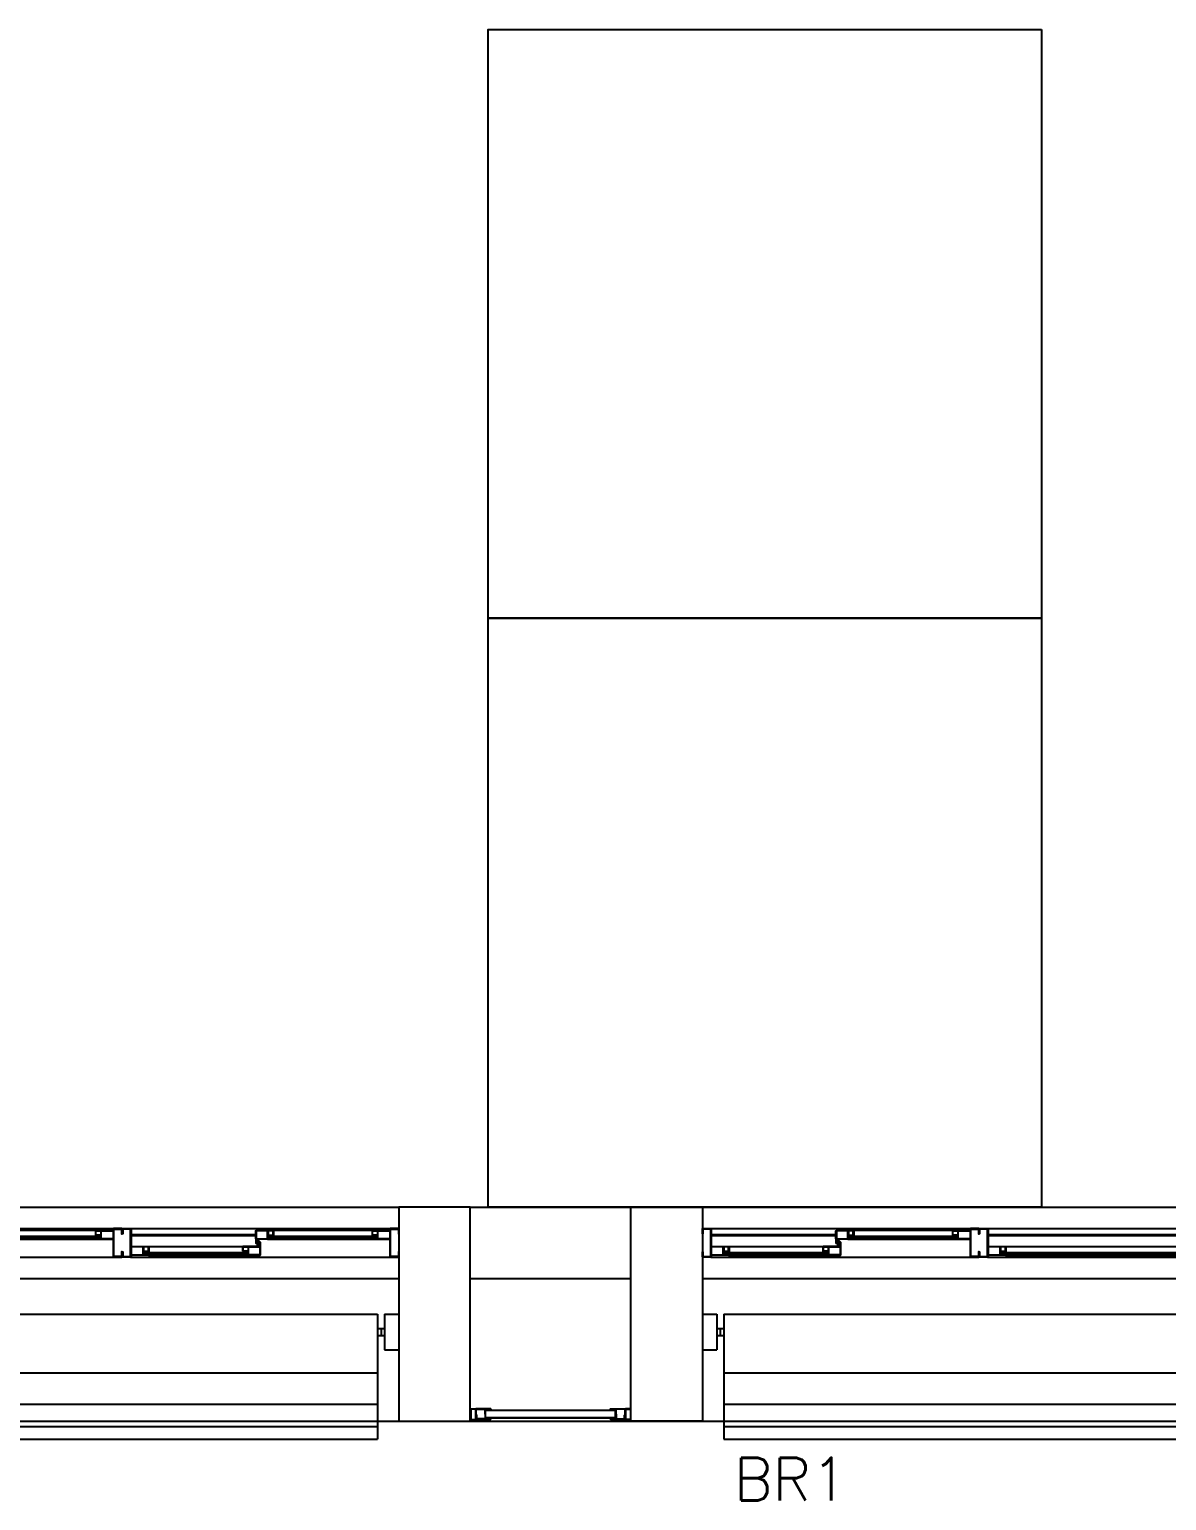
# Model space of a CAD drawing. Header units: millimetres. Extents: x 2128 to 2646, y 1972 to 2207.
# Drawn here: x 2388.777 to 2391.961, y 2126.693 to 2130.815 of the extents above; entities that cross this region are included whole.
import ezdxf

# ---------------------------------------------------------------- set-up
doc = ezdxf.new("R2010")
doc.units = ezdxf.units.MM
for name, color, linetype in [('AR-ALV', 2, 'Continuous'), ('AR-BANCADAS', 1, 'Continuous'), ('AR-BRISES', 1, 'Continuous'), ('AR-ESQ', 1, 'Continuous'), ('AR-ESTC', 3, 'Continuous'), ('AR-PEITORIL', 1, 'Continuous'), ('BC- VISTA', 1, 'Continuous'), ('BR-LINHAS', 1, 'Continuous'), ('BR-MONTANTE', 242, 'Continuous'), ('BR-PAINEL', 1, 'Continuous'), ('BR-SUPORTE', 1, 'Continuous'), ('BR-TEXTO', 2, 'Continuous'), ('DT-ESQ-BAGUETE-C', 1, 'Continuous'), ('DT-ESQ-BAGUETE-V', 1, 'Continuous'), ('DT-ESQ-CHAPA DOBRADA-V', 1, 'Continuous'), ('DT-ESQ-PERFIL CADEIRA-C', 2, 'Continuous'), ('DT-ESQ-PERFIL CADEIRA-V', 2, 'Continuous'), ('DT-ESQ-PERFIL U SIMPLES-C', 2, 'Continuous'), ('DT-ESQ-PERFIL U-C', 2, 'Continuous'), ('DT-ESQ-PERFIL U-V', 1, 'Continuous'), ('DT-ESQ-VENEZIANA-C', 1, 'Continuous'), ('DT-ESQ-VENEZIANA-V', 1, 'Continuous'), ('DT-ESQ-VIDRO-C', 2, 'Continuous'), ('DT-TXTMOD', 1, 'Continuous'), ('ibio', 2, 'Continuous')]:
    doc.layers.add(name, color=color, linetype=linetype)
doc.styles.add('S10', font='simplex.shx', dxfattribs={"height": 0.1})
doc.styles.add('S12', font='simplex.shx', dxfattribs={"width": 1.1, "height": 0.12})

# ---------------------------------------------------------------- blocks, each defined once
blk = doc.blocks.new('EF40-P')
at = {"layer": 'DT-ESQ-BAGUETE-C', "ltscale": 0.1}
for points in [[(4.3015, -0.08), (4.315, -0.08), (4.315, -0.0785), (4.302, -0.0785, -0.414214), (4.3015, -0.078), (4.3015, -0.067, -0.414214), (4.302, -0.0665), (4.315, -0.0665), (4.315, -0.065), (4.3015, -0.065, 0.414214), (4.3, -0.0665), (4.3, -0.0785, 0.414214)], [(4.7975, -0.08), (4.784, -0.08), (4.784, -0.0785), (4.797, -0.0785, 0.414214), (4.7975, -0.078), (4.7975, -0.067, 0.414214), (4.797, -0.0665), (4.784, -0.0665), (4.784, -0.065), (4.7975, -0.065, -0.414214), (4.799, -0.0665), (4.799, -0.0785, -0.414214)], [(5.0765, -0.08), (5.09, -0.08), (5.09, -0.0785), (5.077, -0.0785, -0.414214), (5.0765, -0.078), (5.0765, -0.067, -0.414214), (5.077, -0.0665), (5.09, -0.0665), (5.09, -0.065), (5.0765, -0.065, 0.414214), (5.075, -0.0665), (5.075, -0.0785, 0.414214)], [(4.4485, -0.125), (4.435, -0.125), (4.435, -0.1235), (4.448, -0.1235, 0.414214), (4.4485, -0.123), (4.4485, -0.112, 0.414214), (4.448, -0.1115), (4.435, -0.1115), (4.435, -0.11), (4.4485, -0.11, -0.414214), (4.45, -0.1115), (4.45, -0.1235, -0.414214)], [(4.714, -0.125), (4.7275, -0.125), (4.7275, -0.1235), (4.7145, -0.1235, -0.414214), (4.714, -0.123), (4.714, -0.112, -0.414214), (4.7145, -0.1115), (4.7275, -0.1115), (4.7275, -0.11), (4.714, -0.11, 0.414214), (4.7125, -0.1115), (4.7125, -0.1235, 0.414214)]]:
    blk.add_lwpolyline(points, format="xyb", close=True, dxfattribs=at)
at = {"layer": 'DT-ESQ-BAGUETE-V', "ltscale": 0.1}
for p, q in [((3.81, -0.065), (4.3015, -0.065)), ((4.7975, -0.065), (5.0765, -0.065)), ((4.4485, -0.11), (4.714, -0.11))]:
    blk.add_line(p, q, dxfattribs=at)
at = {"layer": 'DT-ESQ-CHAPA DOBRADA-V', "ltscale": 0.1}
for p, q in [((4.4, -0.077), (4.749, -0.077)), ((4.4, -0.08), (4.749, -0.08))]:
    blk.add_line(p, q, dxfattribs=at)
at = {"layer": 'DT-ESQ-PERFIL CADEIRA-C', "ltscale": 0.1}
for p, q in [((4.35, -0.0885), (4.3015, -0.0885)), ((4.751, -0.0885), (4.7975, -0.0885)), ((5.125, -0.0885), (5.0765, -0.0885)), ((4.4, -0.1335), (4.4485, -0.1335)), ((4.7605, -0.1335), (4.714, -0.1335))]:
    blk.add_line(p, q, dxfattribs=at)
for points in [[(4.3015, -0.09), (4.35, -0.09), (4.35, -0.0885), (4.315, -0.0885, 0.198912), (4.3161, -0.0881, 0.198913), (4.3165, -0.087), (4.3165, -0.067, -0.414214), (4.317, -0.0665), (4.35, -0.0665), (4.35, -0.065), (4.3165, -0.065, 0.414214), (4.315, -0.0665), (4.315, -0.0785), (4.315, -0.08), (4.315, -0.087), (4.3015, -0.087, 1)], [(4.7975, -0.087, -1), (4.7975, -0.09), (4.751, -0.09, -0.414214), (4.749, -0.088), (4.749, -0.067, -0.414214), (4.751, -0.065), (4.7825, -0.065, -0.414214), (4.784, -0.0665), (4.784, -0.087)], [(4.784, -0.0885, -0.198913), (4.7829, -0.0881, -0.198913), (4.7825, -0.087), (4.7825, -0.067, 0.414214), (4.782, -0.0665), (4.751, -0.0665, 0.414214), (4.7505, -0.067), (4.7505, -0.088, 0.414214), (4.751, -0.0885)], [(5.0765, -0.09), (5.125, -0.09), (5.125, -0.0885), (5.09, -0.0885, 0.198912), (5.0911, -0.0881, 0.198913), (5.0915, -0.087), (5.0915, -0.067, -0.414214), (5.092, -0.0665), (5.125, -0.0665), (5.125, -0.065), (5.0915, -0.065, 0.414214), (5.09, -0.0665), (5.09, -0.0785), (5.09, -0.08), (5.09, -0.087), (5.0765, -0.087, 1)], [(4.4485, -0.135), (4.4, -0.135), (4.4, -0.1335), (4.435, -0.1335, -0.198912), (4.4339, -0.1331, -0.198913), (4.4335, -0.132), (4.4335, -0.112, 0.414214), (4.433, -0.1115), (4.4, -0.1115), (4.4, -0.11), (4.4335, -0.11, -0.414214), (4.435, -0.1115), (4.435, -0.1235), (4.435, -0.125), (4.435, -0.132), (4.4485, -0.132, -1)], [(4.714, -0.132, 1), (4.714, -0.135), (4.7605, -0.135, 0.414214), (4.7625, -0.133), (4.7625, -0.112, 0.414214), (4.7605, -0.11), (4.729, -0.11, 0.414214), (4.7275, -0.1115), (4.7275, -0.132)], [(4.7275, -0.1335, 0.198913), (4.7286, -0.1331, 0.198913), (4.729, -0.132), (4.729, -0.112, -0.414214), (4.7295, -0.1115), (4.7605, -0.1115, -0.414214), (4.761, -0.112), (4.761, -0.133, -0.414214), (4.7605, -0.1335)]]:
    blk.add_lwpolyline(points, format="xyb", close=True, dxfattribs=at)
at = {"layer": 'DT-ESQ-PERFIL CADEIRA-V', "ltscale": 0.1}
for p, q in [((3.795, -0.09), (4.3015, -0.09)), ((4.7825, -0.09), (5.0765, -0.09)), ((4.4485, -0.135), (4.714, -0.135))]:
    blk.add_line(p, q, dxfattribs=at)
at = {"layer": 'DT-ESQ-PERFIL U SIMPLES-C', "ltscale": 0.1}
for points in [[(4.751, -0.102), (4.759, -0.102), (4.759, -0.1005), (4.751, -0.1005, -0.414214), (4.7505, -0.1), (4.7505, -0.092, -0.414214), (4.751, -0.0915), (4.759, -0.0915), (4.759, -0.09), (4.751, -0.09, 0.414214), (4.749, -0.092), (4.749, -0.1, 0.414214)], [(4.7605, -0.098), (4.7525, -0.098), (4.7525, -0.0995), (4.7605, -0.0995, -0.414214), (4.761, -0.1), (4.761, -0.108, -0.414214), (4.7605, -0.1085), (4.7525, -0.1085), (4.7525, -0.11), (4.7605, -0.11, 0.414214), (4.7625, -0.108), (4.7625, -0.1, 0.414214)]]:
    blk.add_lwpolyline(points, format="xyb", close=True, dxfattribs=at)
at = {"layer": 'DT-ESQ-PERFIL U-C', "ltscale": 0.1}
for points in [[(4.375, -0.0615, 0.414214), (4.3735, -0.06), (4.3515, -0.06, 0.414214), (4.35, -0.0615), (4.35, -0.1385, 0.414214), (4.3515, -0.14), (4.3735, -0.14, 0.414214), (4.375, -0.1385), (4.375, -0.125), (4.3735, -0.125), (4.3735, -0.138, -0.414214), (4.373, -0.1385), (4.352, -0.1385, -0.414214), (4.3515, -0.138), (4.3515, -0.062, -0.414214), (4.352, -0.0615), (4.373, -0.0615, -0.414214), (4.3735, -0.062), (4.3735, -0.075), (4.375, -0.075)], [(4.375, -0.0615, -0.414214), (4.3765, -0.06), (4.3985, -0.06, -0.414214), (4.4, -0.0615), (4.4, -0.1385, -0.414214), (4.3985, -0.14), (4.3765, -0.14, -0.414214), (4.375, -0.1385), (4.375, -0.125), (4.3765, -0.125), (4.3765, -0.138, 0.414214), (4.377, -0.1385), (4.398, -0.1385, 0.414214), (4.3985, -0.138), (4.3985, -0.062, 0.414214), (4.398, -0.0615), (4.377, -0.0615, 0.414214), (4.3765, -0.062), (4.3765, -0.075), (4.375, -0.075)], [(5.15, -0.0615, 0.414214), (5.1485, -0.06), (5.1265, -0.06, 0.414214), (5.125, -0.0615), (5.125, -0.1385, 0.414214), (5.1265, -0.14), (5.1485, -0.14, 0.414214), (5.15, -0.1385), (5.15, -0.125), (5.1485, -0.125), (5.1485, -0.138, -0.414214), (5.148, -0.1385), (5.127, -0.1385, -0.414214), (5.1265, -0.138), (5.1265, -0.062, -0.414214), (5.127, -0.0615), (5.148, -0.0615, -0.414214), (5.1485, -0.062), (5.1485, -0.075), (5.15, -0.075)]]:
    blk.add_lwpolyline(points, format="xyb", close=True, dxfattribs=at)
at = {"layer": 'DT-ESQ-PERFIL U-V', "ltscale": 0.1}
for p, q in [((3.1985, -0.06), (4.3515, -0.06)), ((4.3985, -0.06), (5.1265, -0.06)), ((3.1985, -0.14), (4.3515, -0.14)), ((4.3985, -0.14), (5.1265, -0.14))]:
    blk.add_line(p, q, dxfattribs=at)
at = {"layer": 'DT-ESQ-VIDRO-C', "ltscale": 0.1}
for points in [[(4.3125, -0.085), (4.3125, -0.082), (3.799, -0.082), (3.799, -0.085)], [(5.0875, -0.085), (5.0875, -0.082), (4.7865, -0.082), (4.7865, -0.085)], [(4.438, -0.13), (4.438, -0.127), (4.7245, -0.127), (4.7245, -0.13)]]:
    blk.add_lwpolyline(points, close=True, dxfattribs=at)
at = {"layer": 'DT-TXTMOD', "ltscale": 0.1, "style": 'S10', "flags": 3}
for tag, p in [('M01', (0.025, -0.28)), ('M02', (0.3253, -0.28)), ('M03', (0.627, -0.28)), ('M04', (0.9288, -0.28)), ('M05', (1.2306, -0.28)), ('M06', (1.5323, -0.28)), ('M07', (1.8341, -0.28)), ('M08', (2.1359, -0.28)), ('M09', (2.4376, -0.28)), ('M10', (2.7394, -0.28)), ('M11', (3.0412, -0.28)), ('M12', (3.3429, -0.28)), ('M13', (3.6447, -0.28)), ('M14', (3.9464, -0.28)), ('M15', (4.2482, -0.28)), ('M16', (4.55, -0.28)), ('M17', (4.8517, -0.28))]:
    blk.add_attdef(tag, p, '', height=0.1, dxfattribs=at)
blk = doc.blocks.new('EF38-P')
at = {"layer": 'DT-ESQ-BAGUETE-C', "ltscale": 0.1}
for points in [[(0.4225, -0.08), (0.409, -0.08), (0.409, -0.0785), (0.422, -0.0785, 0.414214), (0.4225, -0.078), (0.4225, -0.067, 0.414214), (0.422, -0.0665), (0.409, -0.0665), (0.409, -0.065), (0.4225, -0.065, -0.414214), (0.424, -0.0665), (0.424, -0.0785, -0.414214)], [(0.7015, -0.08), (0.715, -0.08), (0.715, -0.0785), (0.702, -0.0785, -0.414214), (0.7015, -0.078), (0.7015, -0.067, -0.414214), (0.702, -0.0665), (0.715, -0.0665), (0.715, -0.065), (0.7015, -0.065, 0.414214), (0.7, -0.0665), (0.7, -0.0785, 0.414214)], [(0.0735, -0.125), (0.06, -0.125), (0.06, -0.1235), (0.073, -0.1235, 0.414214), (0.0735, -0.123), (0.0735, -0.112, 0.414214), (0.073, -0.1115), (0.06, -0.1115), (0.06, -0.11), (0.0735, -0.11, -0.414214), (0.075, -0.1115), (0.075, -0.1235, -0.414214)], [(0.339, -0.125), (0.3525, -0.125), (0.3525, -0.1235), (0.3395, -0.1235, -0.414214), (0.339, -0.123), (0.339, -0.112, -0.414214), (0.3395, -0.1115), (0.3525, -0.1115), (0.3525, -0.11), (0.339, -0.11, 0.414214), (0.3375, -0.1115), (0.3375, -0.1235, 0.414214)], [(0.8485, -0.125), (0.835, -0.125), (0.835, -0.1235), (0.848, -0.1235, 0.414214), (0.8485, -0.123), (0.8485, -0.112, 0.414214), (0.848, -0.1115), (0.835, -0.1115), (0.835, -0.11), (0.8485, -0.11, -0.414214), (0.85, -0.1115), (0.85, -0.1235, -0.414214)]]:
    blk.add_lwpolyline(points, format="xyb", close=True, dxfattribs=at)
at = {"layer": 'DT-ESQ-BAGUETE-V', "ltscale": 0.1}
for p, q in [((0.4225, -0.065), (0.7015, -0.065)), ((0.0735, -0.11), (0.339, -0.11)), ((0.8485, -0.11), (1.3265, -0.11))]:
    blk.add_line(p, q, dxfattribs=at)
at = {"layer": 'DT-ESQ-CHAPA DOBRADA-V', "ltscale": 0.1}
for p, q in [((0.025, -0.077), (0.374, -0.077)), ((0.025, -0.08), (0.374, -0.08)), ((0.8, -0.077), (1.3615, -0.077)), ((0.8, -0.08), (1.3615, -0.08))]:
    blk.add_line(p, q, dxfattribs=at)
at = {"layer": 'DT-ESQ-PERFIL CADEIRA-C', "ltscale": 0.1}
for p, q in [((0.376, -0.0885), (0.4225, -0.0885)), ((0.75, -0.0885), (0.7015, -0.0885)), ((0.025, -0.1335), (0.0735, -0.1335)), ((0.3855, -0.1335), (0.339, -0.1335)), ((0.8, -0.1335), (0.8485, -0.1335))]:
    blk.add_line(p, q, dxfattribs=at)
for points in [[(0.4225, -0.087, -1), (0.4225, -0.09), (0.376, -0.09, -0.414214), (0.374, -0.088), (0.374, -0.067, -0.414214), (0.376, -0.065), (0.4075, -0.065, -0.414214), (0.409, -0.0665), (0.409, -0.087)], [(0.409, -0.0885, -0.198913), (0.4079, -0.0881, -0.198913), (0.4075, -0.087), (0.4075, -0.067, 0.414214), (0.407, -0.0665), (0.376, -0.0665, 0.414214), (0.3755, -0.067), (0.3755, -0.088, 0.414214), (0.376, -0.0885)], [(0.7015, -0.09), (0.75, -0.09), (0.75, -0.0885), (0.715, -0.0885, 0.198912), (0.7161, -0.0881, 0.198913), (0.7165, -0.087), (0.7165, -0.067, -0.414214), (0.717, -0.0665), (0.75, -0.0665), (0.75, -0.065), (0.7165, -0.065, 0.414214), (0.715, -0.0665), (0.715, -0.0785), (0.715, -0.08), (0.715, -0.087), (0.7015, -0.087, 1)], [(0.0735, -0.135), (0.025, -0.135), (0.025, -0.1335), (0.06, -0.1335, -0.198912), (0.0589, -0.1331, -0.198913), (0.0585, -0.132), (0.0585, -0.112, 0.414214), (0.058, -0.1115), (0.025, -0.1115), (0.025, -0.11), (0.0585, -0.11, -0.414214), (0.06, -0.1115), (0.06, -0.1235), (0.06, -0.125), (0.06, -0.132), (0.0735, -0.132, -1)], [(0.339, -0.132, 1), (0.339, -0.135), (0.3855, -0.135, 0.414214), (0.3875, -0.133), (0.3875, -0.112, 0.414214), (0.3855, -0.11), (0.354, -0.11, 0.414214), (0.3525, -0.1115), (0.3525, -0.132)], [(0.3525, -0.1335, 0.198913), (0.3536, -0.1331, 0.198913), (0.354, -0.132), (0.354, -0.112, -0.414214), (0.3545, -0.1115), (0.3855, -0.1115, -0.414214), (0.386, -0.112), (0.386, -0.133, -0.414214), (0.3855, -0.1335)], [(0.8485, -0.135), (0.8, -0.135), (0.8, -0.1335), (0.835, -0.1335, -0.198912), (0.8339, -0.1331, -0.198913), (0.8335, -0.132), (0.8335, -0.112, 0.414214), (0.833, -0.1115), (0.8, -0.1115), (0.8, -0.11), (0.8335, -0.11, -0.414214), (0.835, -0.1115), (0.835, -0.1235), (0.835, -0.125), (0.835, -0.132), (0.8485, -0.132, -1)]]:
    blk.add_lwpolyline(points, format="xyb", close=True, dxfattribs=at)
at = {"layer": 'DT-ESQ-PERFIL CADEIRA-V', "ltscale": 0.1}
for p, q in [((0.4075, -0.09), (0.7015, -0.09)), ((0.0735, -0.135), (0.339, -0.135)), ((0.8485, -0.135), (1.3265, -0.135))]:
    blk.add_line(p, q, dxfattribs=at)
at = {"layer": 'DT-ESQ-PERFIL U SIMPLES-C', "ltscale": 0.1}
for points in [[(0.376, -0.102), (0.384, -0.102), (0.384, -0.1005), (0.376, -0.1005, -0.414214), (0.3755, -0.1), (0.3755, -0.092, -0.414214), (0.376, -0.0915), (0.384, -0.0915), (0.384, -0.09), (0.376, -0.09, 0.414214), (0.374, -0.092), (0.374, -0.1, 0.414214)], [(0.3855, -0.098), (0.3775, -0.098), (0.3775, -0.0995), (0.3855, -0.0995, -0.414214), (0.386, -0.1), (0.386, -0.108, -0.414214), (0.3855, -0.1085), (0.3775, -0.1085), (0.3775, -0.11), (0.3855, -0.11, 0.414214), (0.3875, -0.108), (0.3875, -0.1, 0.414214)]]:
    blk.add_lwpolyline(points, format="xyb", close=True, dxfattribs=at)
at = {"layer": 'DT-ESQ-PERFIL U-C', "ltscale": 0.1}
for points in [[(0, -0.0615, -0.414214), (0.0015, -0.06), (0.0235, -0.06, -0.414214), (0.025, -0.0615), (0.025, -0.1385, -0.414214), (0.0235, -0.14), (0.0015, -0.14, -0.414214), (0, -0.1385), (0, -0.125), (0.0015, -0.125), (0.0015, -0.138, 0.414214), (0.002, -0.1385), (0.023, -0.1385, 0.414214), (0.0235, -0.138), (0.0235, -0.062, 0.414214), (0.023, -0.0615), (0.002, -0.0615, 0.414214), (0.0015, -0.062), (0.0015, -0.075), (0, -0.075)], [(0.775, -0.0615, 0.414214), (0.7735, -0.06), (0.7515, -0.06, 0.414214), (0.75, -0.0615), (0.75, -0.1385, 0.414214), (0.7515, -0.14), (0.7735, -0.14, 0.414214), (0.775, -0.1385), (0.775, -0.125), (0.7735, -0.125), (0.7735, -0.138, -0.414214), (0.773, -0.1385), (0.752, -0.1385, -0.414214), (0.7515, -0.138), (0.7515, -0.062, -0.414214), (0.752, -0.0615), (0.773, -0.0615, -0.414214), (0.7735, -0.062), (0.7735, -0.075), (0.775, -0.075)], [(0.775, -0.0615, -0.414214), (0.7765, -0.06), (0.7985, -0.06, -0.414214), (0.8, -0.0615), (0.8, -0.1385, -0.414214), (0.7985, -0.14), (0.7765, -0.14, -0.414214), (0.775, -0.1385), (0.775, -0.125), (0.7765, -0.125), (0.7765, -0.138, 0.414214), (0.777, -0.1385), (0.798, -0.1385, 0.414214), (0.7985, -0.138), (0.7985, -0.062, 0.414214), (0.798, -0.0615), (0.777, -0.0615, 0.414214), (0.7765, -0.062), (0.7765, -0.075), (0.775, -0.075)]]:
    blk.add_lwpolyline(points, format="xyb", close=True, dxfattribs=at)
at = {"layer": 'DT-ESQ-PERFIL U-V', "ltscale": 0.1}
for p, q in [((0.0235, -0.06), (0.7515, -0.06)), ((0.7985, -0.06), (1.9515, -0.06)), ((0.0235, -0.14), (0.7515, -0.14)), ((0.7985, -0.14), (1.9515, -0.14))]:
    blk.add_line(p, q, dxfattribs=at)
at = {"layer": 'DT-ESQ-VIDRO-C', "ltscale": 0.1}
for points in [[(0.7125, -0.085), (0.7125, -0.082), (0.4115, -0.082), (0.4115, -0.085)], [(0.063, -0.13), (0.063, -0.127), (0.3495, -0.127), (0.3495, -0.13)], [(0.838, -0.13), (0.838, -0.127), (1.337, -0.127), (1.337, -0.13)]]:
    blk.add_lwpolyline(points, close=True, dxfattribs=at)
at = {"layer": 'DT-TXTMOD', "ltscale": 0.1, "style": 'S10', "flags": 3}
for tag, p in [('M01', (0.025, -0.28)), ('M02', (0.3253, -0.28)), ('M03', (0.627, -0.28)), ('M04', (0.9288, -0.28)), ('M05', (1.2306, -0.28)), ('M06', (1.5323, -0.28)), ('M07', (1.8341, -0.28)), ('M08', (2.1359, -0.28)), ('M09', (2.4376, -0.28)), ('M10', (2.7394, -0.28)), ('M11', (3.0412, -0.28)), ('M12', (3.3429, -0.28)), ('M13', (3.6447, -0.28)), ('M14', (3.9464, -0.28)), ('M15', (4.2482, -0.28)), ('M16', (4.55, -0.28)), ('M17', (4.8517, -0.28))]:
    blk.add_attdef(tag, p, '', height=0.1, dxfattribs=at)
blk = doc.blocks.new('BR-MODULO1')
at = {"layer": 'BR-LINHAS'}
for p, q in [((0.06, -0.2648), (2.535, -0.2648)), ((2.615, -0.2648), (5.09, -0.2648)), ((0.06, -0.3524), (2.535, -0.3524)), ((2.615, -0.3524), (5.09, -0.3524)), ((0.06, -0.4147), (2.535, -0.4147)), ((2.615, -0.4147), (5.09, -0.4147))]:
    blk.add_line(p, q, dxfattribs=at)
at = {"layer": 'BR-MONTANTE'}
for p, q in [((0, -0.1), (0, -0.2)), ((0, -0.1), (0.04, -0.1)), ((0.04, -0.1), (0.04, -0.2)), ((5.11, -0.1), (5.11, -0.2)), ((5.11, -0.1), (5.15, -0.1)), ((5.15, -0.1), (5.15, -0.2)), ((0, -0.2), (0.04, -0.2)), ((5.11, -0.2), (5.15, -0.2))]:
    blk.add_line(p, q, dxfattribs=at)
at = {"layer": 'BR-PAINEL'}
for p, q in [((0.06, -0.1), (2.535, -0.1)), ((0.06, -0.1), (0.06, -0.45)), ((2.615, -0.1), (5.09, -0.1)), ((5.09, -0.1), (5.09, -0.45)), ((0.06, -0.45), (2.535, -0.45)), ((2.615, -0.45), (5.09, -0.45))]:
    blk.add_line(p, q, dxfattribs=at)
at = {"layer": 'BR-SUPORTE'}
for p, q in [((0.04, -0.14), (0.06, -0.14)), ((0.04, -0.16), (0.06, -0.16)), ((0.05, -0.14), (0.05, -0.16)), ((5.09, -0.14), (5.11, -0.14)), ((5.09, -0.16), (5.11, -0.16)), ((5.1, -0.14), (5.1, -0.16))]:
    blk.add_line(p, q, dxfattribs=at)
blk = doc.blocks.new('EF01C-P')
at = {"layer": 'DT-ESQ-BAGUETE-C', "ltscale": 0.1}
for points in [[(0.0015, 0.035), (0.015, 0.035), (0.015, 0.0335), (0.0015, 0.0335), (0.0015, 0.005), (0.015, 0.005), (0.015, 0.0035), (0.0015, 0.0035, -0.414214), (0, 0.005), (0, 0.0335, -0.414214)], [(0.4485, 0.035), (0.435, 0.035), (0.435, 0.0335), (0.4485, 0.0335), (0.4485, 0.005), (0.435, 0.005), (0.435, 0.0035), (0.4485, 0.0035, 0.414214), (0.45, 0.005), (0.45, 0.0335, 0.414214)]]:
    blk.add_lwpolyline(points, format="xyb", close=True, dxfattribs=at)
at = {"layer": 'DT-ESQ-PERFIL CADEIRA-C', "ltscale": 0.1}
for points in [[(0.01, 0.0015), (0.01, 0.003), (0.0015, 0.003, 1), (0.0015, 0), (0.015, 0, 0.414214), (0.0165, 0.0015), (0.0165, 0.0335), (0.043, 0.0335)], [(0.043, 0.0065), (0.018, 0.0065), (0.018, 0.0165), (0.0165, 0.0165), (0.0165, 0.0065, 0.414214), (0.018, 0.005), (0.043, 0.005), (0.0565, 0.005, 1), (0.0565, 0.008), (0.043, 0.008), (0.043, 0.02), (0.043, 0.032), (0.0565, 0.032, 1), (0.0565, 0.035), (0.043, 0.035), (0.0165, 0.035, 0.414214), (0.015, 0.0335), (0.015, 0.0015), (0.0015, 0.0015)], [(0.0415, 0.02), (0.0415, 0.032, -0.414214), (0.043, 0.0335), (0.0565, 0.0335)], [(0.0415, 0.02), (0.0415, 0.008, 0.414214), (0.043, 0.0065), (0.0565, 0.0065)], [(0.407, 0.0065), (0.432, 0.0065), (0.432, 0.0165), (0.4335, 0.0165), (0.4335, 0.0065, -0.414214), (0.432, 0.005), (0.407, 0.005), (0.3935, 0.005, -1), (0.3935, 0.008), (0.407, 0.008), (0.407, 0.02), (0.407, 0.032), (0.3935, 0.032, -1), (0.3935, 0.035), (0.407, 0.035), (0.4335, 0.035, -0.414214), (0.435, 0.0335), (0.435, 0.0015), (0.4485, 0.0015)], [(0.4085, 0.02), (0.4085, 0.032, 0.414214), (0.407, 0.0335), (0.3935, 0.0335)], [(0.4085, 0.02), (0.4085, 0.008, -0.414214), (0.407, 0.0065), (0.3935, 0.0065)], [(0.44, 0.0015), (0.44, 0.003), (0.4485, 0.003, -1), (0.4485, 0), (0.435, 0, -0.414214), (0.4335, 0.0015), (0.4335, 0.0335), (0.407, 0.0335)]]:
    blk.add_lwpolyline(points, format="xyb", dxfattribs=at)
at = {"layer": 'DT-ESQ-PERFIL CADEIRA-V', "ltscale": 0.1}
blk.add_line((0.015, 0), (0.435, 0), dxfattribs=at)
at = {"layer": 'DT-ESQ-VENEZIANA-C', "ltscale": 0.1}
for p, q in [((0.043, 0.0105), (0.407, 0.0105)), ((0.043, 0.009), (0.407, 0.009))]:
    blk.add_line(p, q, dxfattribs=at)
at = {"layer": 'DT-ESQ-VENEZIANA-V', "ltscale": 0.1}
blk.add_line((0.043, 0.031), (0.407, 0.031), dxfattribs=at)
at = {"layer": 'DT-TXTMOD', "ltscale": 0.1, "style": 'S10', "flags": 3}
blk.add_attdef('EF01C', (0.0208, -0.14), '', height=0.1, dxfattribs=at)
blk = doc.blocks.new('BCP24')
at = {"layer": 'BC- VISTA'}
blk.add_lwpolyline([(1.55, 0), (1.55, -1.65), (0, -1.65), (0, 0)], close=True, dxfattribs=at)

msp = doc.modelspace()

# ---------------------------------------------------------------- linework, layer by layer
at = {"layer": 'AR-ALV'}
for p, q in [((2390.0115, 2127.5151), (2390.4615, 2127.5151)), ((2390.0115, 2127.3151), (2390.4615, 2127.3151))]:
    msp.add_line(p, q, dxfattribs=at)
at = {"layer": 'AR-ESTC'}
for p, q in [((2390.0115, 2127.5151), (2389.8115, 2127.5151)), ((2389.8115, 2127.5151), (2389.8115, 2126.9151)), ((2390.0115, 2126.9151), (2390.0115, 2127.5151)), ((2390.4615, 2127.5151), (2390.6615, 2127.5151)), ((2390.4615, 2126.9151), (2390.4615, 2127.5151)), ((2390.6615, 2127.5151), (2390.6615, 2126.9151)), ((2389.8115, 2126.9151), (2390.0115, 2126.9151)), ((2390.6615, 2126.9151), (2390.4615, 2126.9151))]:
    msp.add_line(p, q, dxfattribs=at)
at = {"layer": 'AR-PEITORIL'}
for p, q in [((2384.6615, 2127.5151), (2389.8115, 2127.5151)), ((2390.6615, 2127.5151), (2395.8115, 2127.5151)), ((2384.6615, 2127.3151), (2389.8115, 2127.3151)), ((2390.6615, 2127.3151), (2395.8115, 2127.3151))]:
    msp.add_line(p, q, dxfattribs=at)
at = {"layer": 'ibio'}
msp.add_line((2371.8115, 2126.9151), (2438.6615, 2126.9151), dxfattribs=at)

# ---------------------------------------------------------------- block references
at = {"layer": 'AR-BANCADAS'}
for p in [(2390.0615, 2130.8151), (2390.0615, 2129.1651)]:
    msp.add_blockref('BCP24', p, dxfattribs=at)
at = {"layer": 'AR-BRISES'}
msp.add_blockref('BR-MODULO1', (2384.6615, 2127.3151), dxfattribs=at)
ref = msp.add_blockref('BR-MODULO1', (2390.6615, 2127.3151), dxfattribs=at)
ref.add_attrib('BR', 'BR1', (2390.7499, 2126.6927), dxfattribs={"layer": 'BR-TEXTO', "height": 0.12, "style": 'S12'})
at = {"layer": 'AR-ESQ'}
for name, p in [('EF40-P', (2384.6615, 2127.5151)), ('EF38-P', (2390.6615, 2127.5151)), ('EF01C-P', (2390.0115, 2126.9151))]:
    msp.add_blockref(name, p, dxfattribs=at)

doc.saveas('drawing.dxf')
